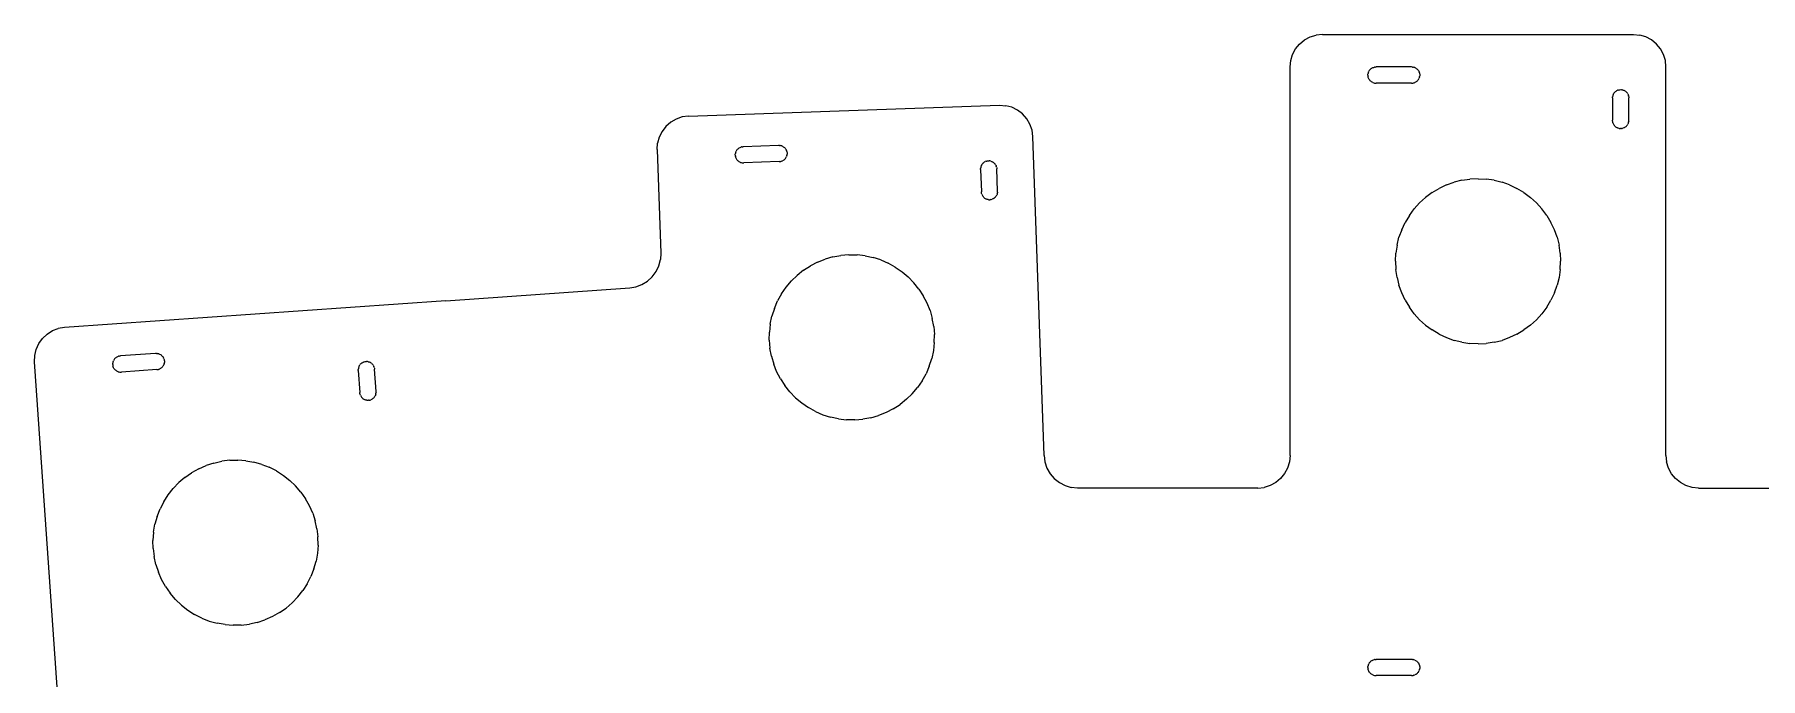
# Model space of a CAD drawing. Extents: x -45 to 62, y -37 to 20.
# Drawn here: x -44.6 to 8.7, y -0.3 to 19.5 of the extents above; entities that cross this region are included whole.
import ezdxf

# ---------------------------------------------------------------- set-up
doc = ezdxf.new("R2010")
doc.units = 0

msp = doc.modelspace()

# ---------------------------------------------------------------- linework, layer by layer
for p, q in [((-5.632, 19.095), (-5.508, 19.246)), ((-5.508, 19.246), (-5.356, 19.371)), ((-5.356, 19.371), (-5.183, 19.463)), ((-5.183, 19.463), (-4.996, 19.52)), ((-4.801, 19.539), (-4.996, 19.52)), ((-4.801, 19.539), (4.799, 19.539)), ((4.799, 19.539), (4.994, 19.52)), ((5.182, 19.463), (4.994, 19.52)), ((5.355, 19.37), (5.182, 19.463)), ((5.506, 19.246), (5.355, 19.37)), ((5.631, 19.094), (5.506, 19.246)), ((-5.801, 18.539), (-5.782, 18.734)), ((-5.782, 18.734), (-5.725, 18.922)), ((-5.725, 18.922), (-5.632, 19.095)), ((5.723, 18.922), (5.631, 19.094)), ((5.78, 18.734), (5.723, 18.922)), ((5.799, 18.539), (5.78, 18.734)), ((-5.801, 6.539), (-5.801, 18.539)), ((-3.399, 18.287), (-3.398, 18.312)), ((-3.399, 18.287), (-3.398, 18.263)), ((-3.398, 18.312), (-3.395, 18.336)), ((-3.398, 18.263), (-3.395, 18.239)), ((-3.389, 18.36), (-3.395, 18.336)), ((-3.389, 18.215), (-3.395, 18.239)), ((-3.38, 18.383), (-3.389, 18.36)), ((-3.38, 18.192), (-3.389, 18.215)), ((-3.38, 18.383), (-3.37, 18.405)), ((-3.37, 18.17), (-3.38, 18.192)), ((-3.357, 18.426), (-3.37, 18.405)), ((-3.357, 18.149), (-3.37, 18.17)), ((-3.343, 18.446), (-3.357, 18.426)), ((-3.343, 18.129), (-3.357, 18.149)), ((-3.326, 18.464), (-3.343, 18.446)), ((-3.326, 18.111), (-3.343, 18.129)), ((-3.326, 18.464), (-3.308, 18.48)), ((-3.288, 18.495), (-3.308, 18.48)), ((-3.267, 18.508), (-3.288, 18.495)), ((-3.267, 18.508), (-3.245, 18.518)), ((-3.245, 18.518), (-3.222, 18.526)), ((-3.222, 18.526), (-3.198, 18.532)), ((-3.174, 18.536), (-3.198, 18.532)), ((-3.174, 18.536), (-3.145, 18.537)), ((-2.054, 18.537), (-3.145, 18.537)), ((-2.025, 18.536), (-2.054, 18.537)), ((-2.025, 18.536), (-2.001, 18.532)), ((-1.977, 18.526), (-2.001, 18.532)), ((-1.954, 18.518), (-1.977, 18.526)), ((-1.954, 18.518), (-1.932, 18.508)), ((-1.932, 18.508), (-1.911, 18.495)), ((-1.911, 18.495), (-1.891, 18.48)), ((-1.891, 18.48), (-1.873, 18.464)), ((-1.873, 18.464), (-1.857, 18.446)), ((-1.873, 18.111), (-1.857, 18.129)), ((-1.857, 18.446), (-1.842, 18.426)), ((-1.857, 18.129), (-1.842, 18.149)), ((-1.842, 18.426), (-1.829, 18.405)), ((-1.842, 18.149), (-1.829, 18.17)), ((-1.829, 18.405), (-1.819, 18.383)), ((-1.829, 18.17), (-1.819, 18.192)), ((-1.811, 18.36), (-1.819, 18.383)), ((-1.811, 18.215), (-1.819, 18.192)), ((-1.811, 18.36), (-1.805, 18.336)), ((-1.811, 18.215), (-1.805, 18.239)), ((-1.805, 18.336), (-1.801, 18.312)), ((-1.801, 18.263), (-1.805, 18.239)), ((-1.801, 18.312), (-1.8, 18.287)), ((-1.8, 18.287), (-1.801, 18.263)), ((5.799, 6.539), (5.799, 18.539)), ((-3.308, 18.094), (-3.326, 18.111)), ((-3.288, 18.08), (-3.308, 18.094)), ((-3.267, 18.067), (-3.288, 18.08)), ((-3.245, 18.057), (-3.267, 18.067)), ((-3.245, 18.057), (-3.222, 18.048)), ((-3.222, 18.048), (-3.198, 18.042)), ((-3.198, 18.042), (-3.174, 18.039)), ((-3.174, 18.039), (-3.145, 18.037)), ((-2.054, 18.037), (-3.145, 18.037)), ((-2.054, 18.037), (-2.025, 18.039)), ((-2.025, 18.039), (-2.001, 18.042)), ((-1.977, 18.048), (-2.001, 18.042)), ((-1.977, 18.048), (-1.954, 18.057)), ((-1.932, 18.067), (-1.954, 18.057)), ((-1.911, 18.08), (-1.932, 18.067)), ((-1.911, 18.08), (-1.891, 18.094)), ((-1.891, 18.094), (-1.873, 18.111)), ((4.15, 17.582), (4.152, 17.612)), ((4.15, 17.582), (4.15, 16.892)), ((4.155, 17.636), (4.152, 17.612)), ((4.161, 17.66), (4.155, 17.636)), ((4.17, 17.683), (4.161, 17.66)), ((4.18, 17.705), (4.17, 17.683)), ((4.18, 17.705), (4.193, 17.726)), ((4.193, 17.726), (4.207, 17.746)), ((4.224, 17.764), (4.207, 17.746)), ((4.242, 17.78), (4.224, 17.764)), ((4.242, 17.78), (4.262, 17.795)), ((4.283, 17.808), (4.262, 17.795)), ((4.283, 17.808), (4.305, 17.818)), ((4.328, 17.826), (4.305, 17.818)), ((4.328, 17.826), (4.352, 17.832)), ((4.352, 17.832), (4.376, 17.836)), ((4.376, 17.836), (4.4, 17.837)), ((4.4, 17.837), (4.425, 17.836)), ((4.449, 17.832), (4.425, 17.836)), ((4.473, 17.826), (4.449, 17.832)), ((4.473, 17.826), (4.496, 17.818)), ((4.496, 17.818), (4.518, 17.807)), ((4.539, 17.795), (4.518, 17.807)), ((4.559, 17.78), (4.539, 17.795)), ((4.577, 17.764), (4.559, 17.78)), ((4.577, 17.764), (4.593, 17.746)), ((4.608, 17.726), (4.593, 17.746)), ((4.621, 17.705), (4.608, 17.726)), ((4.621, 17.705), (4.631, 17.683)), ((4.631, 17.683), (4.639, 17.66)), ((4.645, 17.636), (4.639, 17.66)), ((4.645, 17.636), (4.649, 17.612)), ((4.649, 17.612), (4.65, 17.582)), ((4.65, 16.892), (4.65, 17.582)), ((-24.369, 17.02), (-14.775, 17.355)), ((-14.775, 17.355), (-14.58, 17.342)), ((-14.39, 17.292), (-14.58, 17.342)), ((-14.214, 17.206), (-14.39, 17.292)), ((-14.058, 17.087), (-14.214, 17.206)), ((-13.929, 16.939), (-14.058, 17.087)), ((-25.185, 16.547), (-25.271, 16.371)), ((-25.066, 16.702), (-25.185, 16.547)), ((-24.919, 16.832), (-25.066, 16.702)), ((-24.749, 16.93), (-24.919, 16.832)), ((-24.564, 16.994), (-24.749, 16.93)), ((-24.369, 17.02), (-24.564, 16.994)), ((-13.83, 16.77), (-13.929, 16.939)), ((-13.767, 16.584), (-13.83, 16.77)), ((-13.741, 16.39), (-13.767, 16.584)), ((4.152, 16.863), (4.15, 16.892)), ((4.155, 16.839), (4.152, 16.863)), ((4.161, 16.815), (4.155, 16.839)), ((4.161, 16.815), (4.17, 16.792)), ((4.17, 16.792), (4.18, 16.77)), ((4.18, 16.77), (4.193, 16.748)), ((4.193, 16.748), (4.207, 16.729)), ((4.22, 16.715), (4.207, 16.729)), ((4.22, 16.715), (4.224, 16.711)), ((4.224, 16.711), (4.242, 16.694)), ((4.242, 16.694), (4.262, 16.68)), ((4.262, 16.68), (4.283, 16.667)), ((4.283, 16.667), (4.305, 16.656)), ((4.328, 16.648), (4.305, 16.656)), ((4.352, 16.642), (4.328, 16.648)), ((4.352, 16.642), (4.376, 16.639)), ((4.376, 16.639), (4.4, 16.637)), ((4.425, 16.639), (4.4, 16.637)), ((4.425, 16.639), (4.449, 16.642)), ((4.449, 16.642), (4.473, 16.648)), ((4.496, 16.656), (4.473, 16.648)), ((4.518, 16.667), (4.496, 16.656)), ((4.518, 16.667), (4.539, 16.68)), ((4.559, 16.694), (4.539, 16.68)), ((4.577, 16.711), (4.559, 16.694)), ((4.577, 16.711), (4.593, 16.729)), ((4.593, 16.729), (4.608, 16.748)), ((4.608, 16.748), (4.621, 16.769)), ((4.631, 16.792), (4.621, 16.769)), ((4.639, 16.815), (4.631, 16.792)), ((4.639, 16.815), (4.645, 16.839)), ((4.649, 16.863), (4.645, 16.839)), ((4.649, 16.863), (4.65, 16.892)), ((-25.334, 15.986), (-25.322, 16.181)), ((-25.334, 15.986), (-25.222, 12.789)), ((-25.271, 16.371), (-25.322, 16.181)), ((-22.858, 15.997), (-22.874, 15.978)), ((-22.858, 15.997), (-22.841, 16.014)), ((-22.821, 16.029), (-22.841, 16.014)), ((-22.801, 16.043), (-22.821, 16.029)), ((-22.801, 16.043), (-22.779, 16.054)), ((-22.779, 16.054), (-22.756, 16.063)), ((-22.756, 16.063), (-22.733, 16.07)), ((-22.709, 16.074), (-22.733, 16.07)), ((-22.709, 16.074), (-22.679, 16.077)), ((-21.59, 16.115), (-22.679, 16.077)), ((-21.56, 16.114), (-21.59, 16.115)), ((-21.56, 16.114), (-21.536, 16.111)), ((-21.512, 16.106), (-21.536, 16.111)), ((-21.489, 16.099), (-21.512, 16.106)), ((-21.489, 16.099), (-21.466, 16.089)), ((-21.466, 16.089), (-21.445, 16.077)), ((-21.445, 16.077), (-21.425, 16.063)), ((-21.425, 16.063), (-21.406, 16.048)), ((-21.406, 16.048), (-21.389, 16.03)), ((-21.389, 16.03), (-21.374, 16.011)), ((-21.374, 16.011), (-21.36, 15.99)), ((-21.36, 15.99), (-21.349, 15.968)), ((-13.397, 6.539), (-13.741, 16.39)), ((-22.925, 15.842), (-22.922, 15.867)), ((-22.925, 15.818), (-22.925, 15.842)), ((-22.925, 15.818), (-22.923, 15.793)), ((-22.923, 15.793), (-22.919, 15.769)), ((-22.917, 15.891), (-22.922, 15.867)), ((-22.912, 15.746), (-22.919, 15.769)), ((-22.91, 15.914), (-22.917, 15.891)), ((-22.903, 15.723), (-22.912, 15.746)), ((-22.91, 15.914), (-22.9, 15.936)), ((-22.892, 15.701), (-22.903, 15.723)), ((-22.888, 15.958), (-22.9, 15.936)), ((-22.878, 15.681), (-22.892, 15.701)), ((-22.874, 15.978), (-22.888, 15.958)), ((-22.863, 15.661), (-22.878, 15.681)), ((-22.846, 15.644), (-22.863, 15.661)), ((-22.827, 15.628), (-22.846, 15.644)), ((-22.807, 15.614), (-22.827, 15.628)), ((-22.786, 15.602), (-22.807, 15.614)), ((-22.763, 15.593), (-22.786, 15.602)), ((-22.763, 15.593), (-22.74, 15.585)), ((-22.74, 15.585), (-22.716, 15.58)), ((-22.716, 15.58), (-22.691, 15.577)), ((-22.691, 15.577), (-22.662, 15.577)), ((-21.572, 15.615), (-22.662, 15.577)), ((-21.572, 15.615), (-21.543, 15.617)), ((-21.543, 15.617), (-21.519, 15.622)), ((-21.495, 15.629), (-21.519, 15.622)), ((-21.495, 15.629), (-21.473, 15.638)), ((-21.451, 15.649), (-21.473, 15.638)), ((-21.43, 15.662), (-21.451, 15.649)), ((-21.43, 15.662), (-21.411, 15.677)), ((-21.411, 15.677), (-21.394, 15.695)), ((-21.394, 15.695), (-21.378, 15.713)), ((-21.378, 15.713), (-21.364, 15.733)), ((-21.364, 15.733), (-21.352, 15.755)), ((-21.352, 15.755), (-21.342, 15.777)), ((-21.34, 15.946), (-21.349, 15.968)), ((-21.335, 15.801), (-21.342, 15.777)), ((-21.34, 15.946), (-21.333, 15.922)), ((-21.335, 15.801), (-21.33, 15.825)), ((-21.333, 15.922), (-21.329, 15.898)), ((-21.327, 15.849), (-21.33, 15.825)), ((-21.329, 15.898), (-21.327, 15.874)), ((-21.327, 15.874), (-21.327, 15.849)), ((-15.347, 15.454), (-15.352, 15.43)), ((-15.34, 15.478), (-15.347, 15.454)), ((-15.33, 15.5), (-15.34, 15.478)), ((-15.33, 15.5), (-15.318, 15.522)), ((-15.318, 15.522), (-15.304, 15.542)), ((-15.288, 15.561), (-15.304, 15.542)), ((-15.271, 15.578), (-15.288, 15.561)), ((-15.271, 15.578), (-15.252, 15.593)), ((-15.231, 15.606), (-15.252, 15.593)), ((-15.231, 15.606), (-15.209, 15.617)), ((-15.187, 15.627), (-15.209, 15.617)), ((-15.187, 15.627), (-15.163, 15.633)), ((-15.163, 15.633), (-15.139, 15.638)), ((-15.139, 15.638), (-15.114, 15.64)), ((-15.114, 15.64), (-15.09, 15.639)), ((-15.066, 15.637), (-15.09, 15.639)), ((-15.042, 15.632), (-15.066, 15.637)), ((-15.042, 15.632), (-15.018, 15.624)), ((-15.018, 15.624), (-14.996, 15.614)), ((-14.974, 15.603), (-14.996, 15.614)), ((-14.954, 15.589), (-14.974, 15.603)), ((-14.935, 15.573), (-14.954, 15.589)), ((-14.935, 15.573), (-14.918, 15.555)), ((-14.903, 15.536), (-14.918, 15.555)), ((-14.89, 15.516), (-14.903, 15.536)), ((-14.89, 15.516), (-14.878, 15.494)), ((-14.878, 15.494), (-14.869, 15.471)), ((-14.863, 15.447), (-14.869, 15.471)), ((-15.352, 15.43), (-15.355, 15.406)), ((-15.355, 15.377), (-15.355, 15.406)), ((-15.355, 15.377), (-15.331, 14.687)), ((-14.863, 15.447), (-14.858, 15.423)), ((-14.858, 15.423), (-14.856, 15.394)), ((-14.832, 14.704), (-14.856, 15.394)), ((-0.977, 14.895), (-0.741, 14.979)), ((-0.498, 15.04), (-0.741, 14.979)), ((-0.498, 15.04), (-0.251, 15.077)), ((-0.001, 15.089), (-0.251, 15.077)), ((-0.001, 15.089), (0.249, 15.077)), ((0.497, 15.04), (0.249, 15.077)), ((0.497, 15.04), (0.739, 14.979)), ((0.975, 14.895), (0.739, 14.979)), ((-15.329, 14.657), (-15.331, 14.687)), ((-15.324, 14.633), (-15.329, 14.657)), ((-15.318, 14.61), (-15.324, 14.633)), ((-15.318, 14.61), (-15.309, 14.587)), ((-15.309, 14.587), (-15.297, 14.565)), ((-15.297, 14.565), (-15.284, 14.545)), ((-15.284, 14.545), (-15.269, 14.526)), ((-15.256, 14.512), (-15.269, 14.526)), ((-15.256, 14.512), (-15.252, 14.508)), ((-15.252, 14.508), (-15.233, 14.492)), ((-15.233, 14.492), (-15.213, 14.478)), ((-15.213, 14.478), (-15.191, 14.466)), ((-15.191, 14.466), (-15.169, 14.457)), ((-15.145, 14.449), (-15.169, 14.457)), ((-15.121, 14.444), (-15.145, 14.449)), ((-15.121, 14.444), (-15.097, 14.441)), ((-15.097, 14.441), (-15.073, 14.441)), ((-15.048, 14.443), (-15.073, 14.441)), ((-15.048, 14.443), (-15.024, 14.448)), ((-15.024, 14.448), (-15.001, 14.454)), ((-14.978, 14.463), (-15.001, 14.454)), ((-14.956, 14.475), (-14.978, 14.463)), ((-14.956, 14.475), (-14.935, 14.488)), ((-14.916, 14.503), (-14.935, 14.488)), ((-14.899, 14.52), (-14.916, 14.503)), ((-14.899, 14.52), (-14.883, 14.539)), ((-14.883, 14.539), (-14.869, 14.559)), ((-14.869, 14.559), (-14.857, 14.581)), ((-14.847, 14.603), (-14.857, 14.581)), ((-14.84, 14.627), (-14.847, 14.603)), ((-14.84, 14.627), (-14.835, 14.651)), ((-14.832, 14.675), (-14.835, 14.651)), ((-14.832, 14.675), (-14.832, 14.704)), ((-1.804, 14.342), (-1.619, 14.51)), ((-1.418, 14.659), (-1.619, 14.51)), ((-1.418, 14.659), (-1.203, 14.788)), ((-0.977, 14.895), (-1.203, 14.788)), ((0.975, 14.895), (1.201, 14.788)), ((1.416, 14.659), (1.201, 14.788)), ((1.416, 14.659), (1.617, 14.51)), ((1.617, 14.51), (1.802, 14.342)), ((-2.121, 13.956), (-2.25, 13.741)), ((-2.121, 13.956), (-1.972, 14.157)), ((-1.972, 14.157), (-1.804, 14.342)), ((1.802, 14.342), (1.97, 14.157)), ((2.119, 13.956), (1.97, 14.157)), ((2.119, 13.956), (2.248, 13.741)), ((-2.357, 13.515), (-2.441, 13.279)), ((-2.357, 13.515), (-2.25, 13.741)), ((2.355, 13.515), (2.248, 13.741)), ((2.439, 13.279), (2.355, 13.515)), ((-25.222, 12.789), (-25.235, 12.592)), ((-2.551, 12.539), (-2.539, 12.789)), ((-2.502, 13.037), (-2.539, 12.789)), ((-2.502, 13.037), (-2.441, 13.279)), ((2.439, 13.279), (2.5, 13.036)), ((2.537, 12.789), (2.5, 13.036)), ((2.537, 12.789), (2.549, 12.539)), ((-25.371, 12.222), (-25.285, 12.401)), ((-25.285, 12.401), (-25.235, 12.592)), ((-20.818, 12.261), (-21.014, 12.105)), ((-20.818, 12.261), (-20.608, 12.397)), ((-20.386, 12.512), (-20.608, 12.397)), ((-20.386, 12.512), (-20.153, 12.604)), ((-19.913, 12.674), (-20.153, 12.604)), ((-19.913, 12.674), (-19.666, 12.719)), ((-19.417, 12.74), (-19.666, 12.719)), ((-19.417, 12.74), (-19.167, 12.736)), ((-18.918, 12.708), (-19.167, 12.736)), ((-18.918, 12.708), (-18.674, 12.656)), ((-18.435, 12.58), (-18.674, 12.656)), ((-18.435, 12.58), (-18.205, 12.481)), ((-17.986, 12.36), (-18.205, 12.481)), ((-17.986, 12.36), (-17.78, 12.218)), ((-2.551, 12.539), (-2.539, 12.289)), ((-2.502, 12.042), (-2.539, 12.289)), ((2.537, 12.289), (2.5, 12.041)), ((2.537, 12.289), (2.549, 12.539)), ((-31.855, 11.323), (-26.185, 11.72)), ((-26.185, 11.72), (-25.991, 11.752)), ((-25.991, 11.752), (-25.806, 11.822)), ((-25.806, 11.822), (-25.637, 11.927)), ((-25.637, 11.927), (-25.49, 12.062)), ((-25.49, 12.062), (-25.371, 12.222)), ((-21.497, 11.533), (-21.355, 11.739)), ((-21.355, 11.739), (-21.193, 11.931)), ((-21.193, 11.931), (-21.014, 12.105)), ((-17.78, 12.218), (-17.589, 12.056)), ((-17.589, 12.056), (-17.415, 11.877)), ((-17.259, 11.681), (-17.415, 11.877)), ((-2.502, 12.042), (-2.441, 11.799)), ((-2.357, 11.563), (-2.441, 11.799)), ((2.355, 11.563), (2.439, 11.799)), ((2.5, 12.041), (2.439, 11.799)), ((-31.855, 11.323), (-43.627, 10.5)), ((-21.717, 11.085), (-21.618, 11.314)), ((-21.497, 11.533), (-21.618, 11.314)), ((-17.259, 11.681), (-17.123, 11.471)), ((-17.008, 11.249), (-17.123, 11.471)), ((-16.915, 11.016), (-17.008, 11.249)), ((-2.25, 11.337), (-2.357, 11.563)), ((-2.25, 11.337), (-2.121, 11.122)), ((2.119, 11.122), (2.248, 11.337)), ((2.355, 11.563), (2.248, 11.337)), ((-21.845, 10.601), (-21.793, 10.846)), ((-21.717, 11.085), (-21.793, 10.846)), ((-16.915, 11.016), (-16.846, 10.776)), ((-16.801, 10.53), (-16.846, 10.776)), ((-1.972, 10.921), (-2.121, 11.122)), ((-1.972, 10.921), (-1.804, 10.736)), ((-1.804, 10.736), (-1.619, 10.568)), ((1.802, 10.736), (1.617, 10.568)), ((1.802, 10.736), (1.97, 10.921)), ((2.119, 11.122), (1.97, 10.921)), ((-44.425, 9.999), (-44.312, 10.159)), ((-44.312, 10.159), (-44.169, 10.294)), ((-44.169, 10.294), (-44.003, 10.398)), ((-44.003, 10.398), (-43.82, 10.468)), ((-43.627, 10.5), (-43.82, 10.468)), ((-21.877, 10.103), (-21.873, 10.353)), ((-21.845, 10.601), (-21.873, 10.353)), ((-16.801, 10.53), (-16.78, 10.28)), ((-16.783, 10.03), (-16.78, 10.28)), ((-1.619, 10.568), (-1.418, 10.419)), ((-1.203, 10.29), (-1.418, 10.419)), ((-1.203, 10.29), (-0.977, 10.183)), ((-0.977, 10.183), (-0.741, 10.099)), ((0.975, 10.183), (0.739, 10.099)), ((1.201, 10.29), (0.975, 10.183)), ((1.201, 10.29), (1.416, 10.419)), ((1.617, 10.568), (1.416, 10.419)), ((-44.555, 9.433), (-44.549, 9.629)), ((-44.549, 9.629), (-44.505, 9.82)), ((-44.505, 9.82), (-44.425, 9.999)), ((-42.025, 9.578), (-42.004, 9.59)), ((-42.004, 9.59), (-41.981, 9.6)), ((-41.981, 9.6), (-41.958, 9.608)), ((-41.934, 9.613), (-41.958, 9.608)), ((-41.934, 9.613), (-41.905, 9.617)), ((-40.817, 9.693), (-41.905, 9.617)), ((-40.788, 9.693), (-40.817, 9.693)), ((-40.788, 9.693), (-40.763, 9.691)), ((-40.739, 9.687), (-40.763, 9.691)), ((-40.716, 9.68), (-40.739, 9.687)), ((-40.716, 9.68), (-40.693, 9.672)), ((-40.693, 9.672), (-40.671, 9.66)), ((-40.671, 9.66), (-40.65, 9.647)), ((-40.65, 9.647), (-40.631, 9.632)), ((-40.631, 9.632), (-40.613, 9.615)), ((-40.613, 9.615), (-40.597, 9.597)), ((-40.597, 9.597), (-40.583, 9.576)), ((-21.877, 10.103), (-21.856, 9.853)), ((-21.81, 9.607), (-21.856, 9.853)), ((-21.81, 9.607), (-21.741, 9.367)), ((-16.811, 9.782), (-16.864, 9.537)), ((-16.783, 10.03), (-16.811, 9.782)), ((-0.498, 10.038), (-0.741, 10.099)), ((-0.498, 10.038), (-0.251, 10.001)), ((-0.001, 9.989), (-0.251, 10.001)), ((-0.001, 9.989), (0.249, 10.001)), ((0.497, 10.038), (0.249, 10.001)), ((0.497, 10.038), (0.739, 10.099)), ((-43.718, -2.538), (-44.555, 9.433)), ((-42.142, 9.374), (-42.14, 9.398)), ((-42.141, 9.349), (-42.142, 9.374)), ((-42.141, 9.349), (-42.139, 9.325)), ((-42.136, 9.423), (-42.14, 9.398)), ((-42.139, 9.325), (-42.133, 9.301)), ((-42.129, 9.446), (-42.136, 9.423)), ((-42.126, 9.278), (-42.133, 9.301)), ((-42.129, 9.446), (-42.12, 9.469)), ((-42.116, 9.255), (-42.126, 9.278)), ((-42.109, 9.491), (-42.12, 9.469)), ((-42.104, 9.234), (-42.116, 9.255)), ((-42.096, 9.512), (-42.109, 9.491)), ((-42.09, 9.214), (-42.104, 9.234)), ((-42.081, 9.531), (-42.096, 9.512)), ((-42.074, 9.195), (-42.09, 9.214)), ((-42.081, 9.531), (-42.064, 9.548)), ((-42.056, 9.178), (-42.074, 9.195)), ((-42.045, 9.564), (-42.064, 9.548)), ((-42.037, 9.163), (-42.056, 9.178)), ((-42.025, 9.578), (-42.045, 9.564)), ((-42.016, 9.15), (-42.037, 9.163)), ((-41.994, 9.139), (-42.016, 9.15)), ((-41.972, 9.13), (-41.994, 9.139)), ((-41.972, 9.13), (-41.948, 9.123)), ((-41.948, 9.123), (-41.924, 9.119)), ((-41.924, 9.119), (-41.899, 9.117)), ((-41.899, 9.117), (-41.87, 9.118)), ((-40.782, 9.194), (-41.87, 9.118)), ((-40.782, 9.194), (-40.753, 9.197)), ((-40.753, 9.197), (-40.729, 9.203)), ((-40.706, 9.21), (-40.729, 9.203)), ((-40.706, 9.21), (-40.684, 9.22)), ((-40.662, 9.232), (-40.684, 9.22)), ((-40.642, 9.246), (-40.662, 9.232)), ((-40.642, 9.246), (-40.623, 9.262)), ((-40.623, 9.262), (-40.606, 9.28)), ((-40.606, 9.28), (-40.591, 9.299)), ((-40.591, 9.299), (-40.578, 9.32)), ((-40.583, 9.576), (-40.571, 9.555)), ((-40.578, 9.32), (-40.567, 9.342)), ((-40.562, 9.533), (-40.571, 9.555)), ((-40.567, 9.342), (-40.558, 9.364)), ((-40.562, 9.533), (-40.554, 9.509)), ((-40.551, 9.388), (-40.558, 9.364)), ((-40.554, 9.509), (-40.549, 9.485)), ((-40.551, 9.388), (-40.547, 9.412)), ((-40.549, 9.485), (-40.546, 9.461)), ((-40.545, 9.437), (-40.547, 9.412)), ((-40.546, 9.461), (-40.545, 9.437)), ((-34.56, 9.227), (-34.561, 9.202)), ((-34.561, 9.173), (-34.561, 9.202)), ((-34.561, 9.173), (-34.513, 8.484)), ((-34.555, 9.251), (-34.56, 9.227)), ((-34.549, 9.274), (-34.555, 9.251)), ((-34.54, 9.297), (-34.549, 9.274)), ((-34.54, 9.297), (-34.529, 9.319)), ((-34.529, 9.319), (-34.515, 9.34)), ((-34.5, 9.359), (-34.515, 9.34)), ((-34.483, 9.377), (-34.5, 9.359)), ((-34.483, 9.377), (-34.465, 9.393)), ((-34.445, 9.407), (-34.465, 9.393)), ((-34.445, 9.407), (-34.423, 9.419)), ((-34.401, 9.428), (-34.423, 9.419)), ((-34.401, 9.428), (-34.378, 9.436)), ((-34.378, 9.436), (-34.354, 9.441)), ((-34.354, 9.441), (-34.329, 9.444)), ((-34.329, 9.444), (-34.305, 9.445)), ((-34.28, 9.443), (-34.305, 9.445)), ((-34.256, 9.439), (-34.28, 9.443)), ((-34.256, 9.439), (-34.233, 9.432)), ((-34.233, 9.432), (-34.21, 9.423)), ((-34.188, 9.412), (-34.21, 9.423)), ((-34.167, 9.399), (-34.188, 9.412)), ((-34.148, 9.384), (-34.167, 9.399)), ((-34.148, 9.384), (-34.13, 9.367)), ((-34.114, 9.348), (-34.13, 9.367)), ((-34.1, 9.328), (-34.114, 9.348)), ((-34.1, 9.328), (-34.088, 9.307)), ((-34.088, 9.307), (-34.078, 9.284)), ((-34.071, 9.261), (-34.078, 9.284)), ((-34.071, 9.261), (-34.066, 9.237)), ((-34.066, 9.237), (-34.062, 9.208)), ((-34.014, 8.519), (-34.062, 9.208)), ((-21.649, 9.134), (-21.741, 9.367)), ((-21.534, 8.912), (-21.649, 9.134)), ((-17.16, 8.85), (-17.039, 9.069)), ((-16.94, 9.298), (-17.039, 9.069)), ((-16.94, 9.298), (-16.864, 9.537)), ((-21.534, 8.912), (-21.398, 8.702)), ((-21.242, 8.506), (-21.398, 8.702)), ((-17.463, 8.452), (-17.302, 8.643)), ((-17.16, 8.85), (-17.302, 8.643)), ((-34.509, 8.455), (-34.513, 8.484)), ((-34.504, 8.431), (-34.509, 8.455)), ((-34.496, 8.408), (-34.504, 8.431)), ((-34.496, 8.408), (-34.487, 8.385)), ((-34.487, 8.385), (-34.475, 8.364)), ((-34.475, 8.364), (-34.461, 8.344)), ((-34.461, 8.344), (-34.445, 8.325)), ((-34.431, 8.312), (-34.445, 8.325)), ((-34.431, 8.312), (-34.427, 8.308)), ((-34.427, 8.308), (-34.408, 8.293)), ((-34.408, 8.293), (-34.387, 8.28)), ((-34.387, 8.28), (-34.365, 8.269)), ((-34.365, 8.269), (-34.342, 8.26)), ((-34.319, 8.253), (-34.342, 8.26)), ((-34.295, 8.249), (-34.319, 8.253)), ((-34.295, 8.249), (-34.27, 8.247)), ((-34.27, 8.247), (-34.246, 8.248)), ((-34.221, 8.251), (-34.246, 8.248)), ((-34.221, 8.251), (-34.197, 8.256)), ((-34.197, 8.256), (-34.174, 8.263)), ((-34.152, 8.273), (-34.174, 8.263)), ((-34.13, 8.285), (-34.152, 8.273)), ((-34.13, 8.285), (-34.11, 8.299)), ((-34.092, 8.315), (-34.11, 8.299)), ((-34.075, 8.333), (-34.092, 8.315)), ((-34.075, 8.333), (-34.059, 8.352)), ((-34.059, 8.352), (-34.046, 8.373)), ((-34.046, 8.373), (-34.035, 8.395)), ((-34.026, 8.418), (-34.035, 8.395)), ((-34.02, 8.441), (-34.026, 8.418)), ((-34.02, 8.441), (-34.015, 8.465)), ((-34.013, 8.49), (-34.015, 8.465)), ((-34.013, 8.49), (-34.014, 8.519)), ((-21.242, 8.506), (-21.067, 8.327)), ((-21.067, 8.327), (-20.876, 8.165)), ((-20.876, 8.165), (-20.67, 8.023)), ((-20.451, 7.902), (-20.67, 8.023)), ((-18.048, 7.986), (-17.838, 8.122)), ((-17.643, 8.278), (-17.838, 8.122)), ((-17.463, 8.452), (-17.643, 8.278)), ((-20.451, 7.902), (-20.221, 7.803)), ((-20.221, 7.803), (-19.983, 7.727)), ((-19.738, 7.675), (-19.983, 7.727)), ((-19.738, 7.675), (-19.489, 7.647)), ((-19.239, 7.643), (-19.489, 7.647)), ((-19.239, 7.643), (-18.99, 7.664)), ((-18.744, 7.709), (-18.99, 7.664)), ((-18.744, 7.709), (-18.503, 7.779)), ((-18.271, 7.871), (-18.503, 7.779)), ((-18.048, 7.986), (-18.271, 7.871)), ((-38.528, 6.396), (-38.777, 6.366)), ((-38.528, 6.396), (-38.278, 6.401)), ((-38.028, 6.382), (-38.278, 6.401)), ((-13.397, 6.539), (-13.371, 6.344)), ((-5.801, 6.539), (-5.82, 6.344)), ((5.799, 6.539), (5.818, 6.344)), ((-39.911, 5.868), (-40.101, 5.706)), ((-39.911, 5.868), (-39.706, 6.012)), ((-39.488, 6.134), (-39.706, 6.012)), ((-39.488, 6.134), (-39.259, 6.235)), ((-39.021, 6.312), (-39.259, 6.235)), ((-39.021, 6.312), (-38.777, 6.366)), ((-38.028, 6.382), (-37.782, 6.338)), ((-37.541, 6.27), (-37.782, 6.338)), ((-37.541, 6.27), (-37.308, 6.179)), ((-37.085, 6.066), (-37.308, 6.179)), ((-37.085, 6.066), (-36.874, 5.931)), ((-36.874, 5.931), (-36.677, 5.777)), ((-13.371, 6.344), (-13.308, 6.156)), ((-13.308, 6.156), (-13.209, 5.983)), ((-13.209, 5.983), (-13.08, 5.832)), ((-5.97, 5.984), (-6.094, 5.832)), ((-5.877, 6.156), (-5.97, 5.984)), ((-5.82, 6.344), (-5.877, 6.156)), ((5.875, 6.156), (5.818, 6.344)), ((5.968, 5.983), (5.875, 6.156)), ((6.092, 5.832), (5.968, 5.983)), ((-40.564, 5.118), (-40.429, 5.328)), ((-40.429, 5.328), (-40.275, 5.525)), ((-40.275, 5.525), (-40.101, 5.706)), ((-36.677, 5.777), (-36.497, 5.603)), ((-36.334, 5.413), (-36.497, 5.603)), ((-36.334, 5.413), (-36.191, 5.208)), ((-13.08, 5.832), (-12.924, 5.708)), ((-12.924, 5.708), (-12.748, 5.615)), ((-12.748, 5.615), (-12.558, 5.558)), ((-12.362, 5.539), (-12.558, 5.558)), ((-6.801, 5.539), (-12.362, 5.539)), ((-6.801, 5.539), (-6.606, 5.558)), ((-6.418, 5.615), (-6.606, 5.558)), ((-6.245, 5.708), (-6.418, 5.615)), ((-6.094, 5.832), (-6.245, 5.708)), ((6.243, 5.707), (6.092, 5.832)), ((6.416, 5.615), (6.243, 5.707)), ((6.604, 5.558), (6.416, 5.615)), ((6.799, 5.539), (6.604, 5.558)), ((6.799, 5.539), (12.36, 5.539)), ((-40.768, 4.661), (-40.677, 4.894)), ((-40.564, 5.118), (-40.677, 4.894)), ((-36.068, 4.99), (-36.191, 5.208)), ((-35.968, 4.761), (-36.068, 4.99)), ((-40.88, 4.174), (-40.836, 4.42)), ((-40.768, 4.661), (-40.836, 4.42)), ((-35.968, 4.761), (-35.89, 4.523)), ((-35.836, 4.278), (-35.89, 4.523)), ((-35.836, 4.278), (-35.806, 4.03)), ((-40.88, 4.174), (-40.899, 3.925)), ((-40.894, 3.674), (-40.899, 3.925)), ((-35.801, 3.78), (-35.821, 3.53)), ((-35.801, 3.78), (-35.806, 4.03)), ((-40.894, 3.674), (-40.864, 3.426)), ((-40.81, 3.181), (-40.864, 3.426)), ((-35.932, 3.043), (-35.864, 3.284)), ((-35.821, 3.53), (-35.864, 3.284)), ((-40.81, 3.181), (-40.733, 2.944)), ((-40.632, 2.714), (-40.733, 2.944)), ((-40.51, 2.496), (-40.632, 2.714)), ((-36.136, 2.587), (-36.023, 2.81)), ((-35.932, 3.043), (-36.023, 2.81)), ((-40.51, 2.496), (-40.367, 2.291)), ((-40.204, 2.101), (-40.367, 2.291)), ((-36.426, 2.179), (-36.599, 1.999)), ((-36.426, 2.179), (-36.271, 2.376)), ((-36.136, 2.587), (-36.271, 2.376)), ((-40.204, 2.101), (-40.023, 1.928)), ((-40.023, 1.928), (-39.827, 1.773)), ((-39.827, 1.773), (-39.616, 1.638)), ((-39.393, 1.525), (-39.616, 1.638)), ((-36.994, 1.693), (-37.213, 1.57)), ((-36.994, 1.693), (-36.789, 1.836)), ((-36.599, 1.999), (-36.789, 1.836)), ((-39.393, 1.525), (-39.159, 1.434)), ((-39.159, 1.434), (-38.919, 1.366)), ((-38.672, 1.323), (-38.919, 1.366)), ((-38.672, 1.323), (-38.423, 1.303)), ((-38.172, 1.308), (-38.423, 1.303)), ((-38.172, 1.308), (-37.924, 1.338)), ((-37.68, 1.392), (-37.924, 1.338)), ((-37.68, 1.392), (-37.442, 1.47)), ((-37.213, 1.57), (-37.442, 1.47)), ((-3.4, 0), (-3.399, 0.025)), ((-3.4, 0), (-3.399, -0.024)), ((-3.399, 0.025), (-3.395, 0.049)), ((-3.389, 0.073), (-3.395, 0.049)), ((-3.381, 0.096), (-3.389, 0.073)), ((-3.381, 0.096), (-3.37, 0.118)), ((-3.358, 0.139), (-3.37, 0.118)), ((-3.343, 0.159), (-3.358, 0.139)), ((-3.327, 0.177), (-3.343, 0.159)), ((-3.327, 0.177), (-3.308, 0.193)), ((-3.289, 0.208), (-3.308, 0.193)), ((-3.268, 0.22), (-3.289, 0.208)), ((-3.268, 0.22), (-3.246, 0.231)), ((-3.246, 0.231), (-3.223, 0.239)), ((-3.223, 0.239), (-3.199, 0.245)), ((-3.174, 0.249), (-3.199, 0.245)), ((-3.174, 0.249), (-3.145, 0.25)), ((-2.055, 0.25), (-3.145, 0.25)), ((-2.026, 0.249), (-2.055, 0.25)), ((-2.026, 0.249), (-2.001, 0.245)), ((-1.978, 0.239), (-2.001, 0.245)), ((-1.954, 0.231), (-1.978, 0.239)), ((-1.954, 0.231), (-1.932, 0.22)), ((-1.932, 0.22), (-1.911, 0.208)), ((-1.911, 0.208), (-1.892, 0.193)), ((-1.892, 0.193), (-1.873, 0.177)), ((-1.873, 0.177), (-1.857, 0.159)), ((-1.857, 0.159), (-1.842, 0.139)), ((-1.842, 0.139), (-1.83, 0.118)), ((-1.83, 0.118), (-1.819, 0.096)), ((-1.811, 0.073), (-1.819, 0.096)), ((-1.811, 0.073), (-1.805, 0.049)), ((-1.805, 0.049), (-1.801, 0.025)), ((-1.801, 0.025), (-1.8, 0)), ((-1.8, 0), (-1.801, -0.024)), ((-3.399, -0.024), (-3.395, -0.049)), ((-3.389, -0.072), (-3.395, -0.049)), ((-3.381, -0.096), (-3.389, -0.072)), ((-3.37, -0.118), (-3.381, -0.096)), ((-3.358, -0.139), (-3.37, -0.118)), ((-3.343, -0.158), (-3.358, -0.139)), ((-3.327, -0.177), (-3.343, -0.158)), ((-3.308, -0.193), (-3.327, -0.177)), ((-3.289, -0.208), (-3.308, -0.193)), ((-3.268, -0.22), (-3.289, -0.208)), ((-3.246, -0.231), (-3.268, -0.22)), ((-3.246, -0.231), (-3.223, -0.239)), ((-3.223, -0.239), (-3.199, -0.245)), ((-3.199, -0.245), (-3.174, -0.248)), ((-3.174, -0.248), (-3.145, -0.25)), ((-2.055, -0.25), (-3.145, -0.25)), ((-2.055, -0.25), (-2.026, -0.249)), ((-2.026, -0.249), (-2.001, -0.245)), ((-1.978, -0.239), (-2.001, -0.245)), ((-1.978, -0.239), (-1.954, -0.231)), ((-1.932, -0.22), (-1.954, -0.231)), ((-1.911, -0.208), (-1.932, -0.22)), ((-1.911, -0.208), (-1.892, -0.193)), ((-1.892, -0.193), (-1.873, -0.177)), ((-1.873, -0.177), (-1.857, -0.158)), ((-1.857, -0.158), (-1.842, -0.139)), ((-1.842, -0.139), (-1.83, -0.118)), ((-1.83, -0.118), (-1.819, -0.096)), ((-1.811, -0.072), (-1.819, -0.096)), ((-1.811, -0.072), (-1.805, -0.049)), ((-1.801, -0.024), (-1.805, -0.049))]:
    msp.add_line(p, q)

doc.saveas('drawing.dxf')
